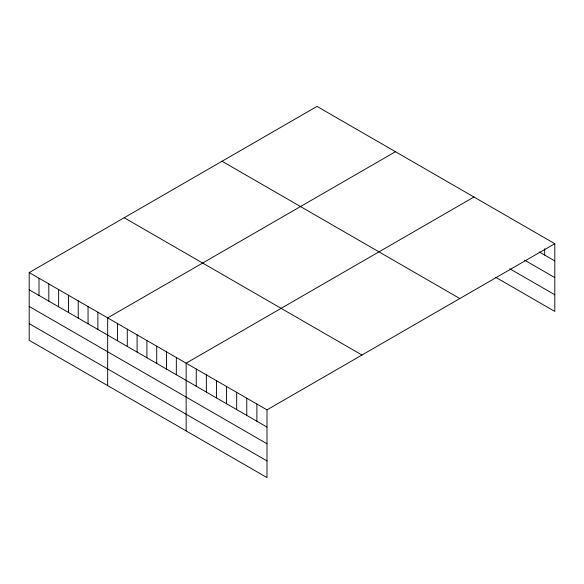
<?xml version="1.0" encoding="UTF-8"?>
<svg xmlns="http://www.w3.org/2000/svg" width="584" height="584" viewBox="0 0 584 584"><rect width="100%" height="100%" fill="white"/><g stroke="black" fill="none" stroke-linecap="round" stroke-linejoin="round"><path stroke-width="0.88" d="M29.2 272.575L266.99 409.866L266.99 477.588L29.2 340.304L29.2 272.575L317.01 106.412L554.8 243.696L554.8 311.425L495.721 277.312M395.477 151.716L107.668 317.878L107.668 385.608M473.952 197.02L186.143 363.182L186.143 430.912M266.99 409.866L554.8 243.696M539.251 251.945L554.8 260.917M524.483 260.084L554.8 277.59M509.708 268.728L554.8 294.759M222.029 161.242L459.82 298.534M124.18 217.737L361.971 355.028M29.2 289.795L266.99 427.086M29.2 306.461L266.99 443.752M29.2 323.638L266.99 460.922M544.697 248.74L544.697 255.084M256.887 404.026L256.887 421.246M246.776 398.193L246.776 415.414M236.673 392.36L236.673 409.581M226.563 386.52L226.563 403.748M216.46 380.688L216.46 397.908M206.356 374.855L206.356 392.076M196.246 369.022L196.246 386.243M176.332 357.525L176.332 374.745M166.528 351.86L166.528 369.081M156.716 346.195L156.716 363.416M146.905 340.53L146.905 357.758M137.094 334.873L137.094 352.094M127.29 329.208L127.29 346.429M117.479 323.543L117.479 340.764M97.864 312.214L97.864 329.442M88.053 306.556L88.053 323.777M78.241 300.891L78.241 318.112M68.438 295.227L68.438 312.447M58.626 289.562L58.626 306.79M48.815 283.904L48.815 301.125M39.011 278.239L39.011 295.46"/></g></svg>
